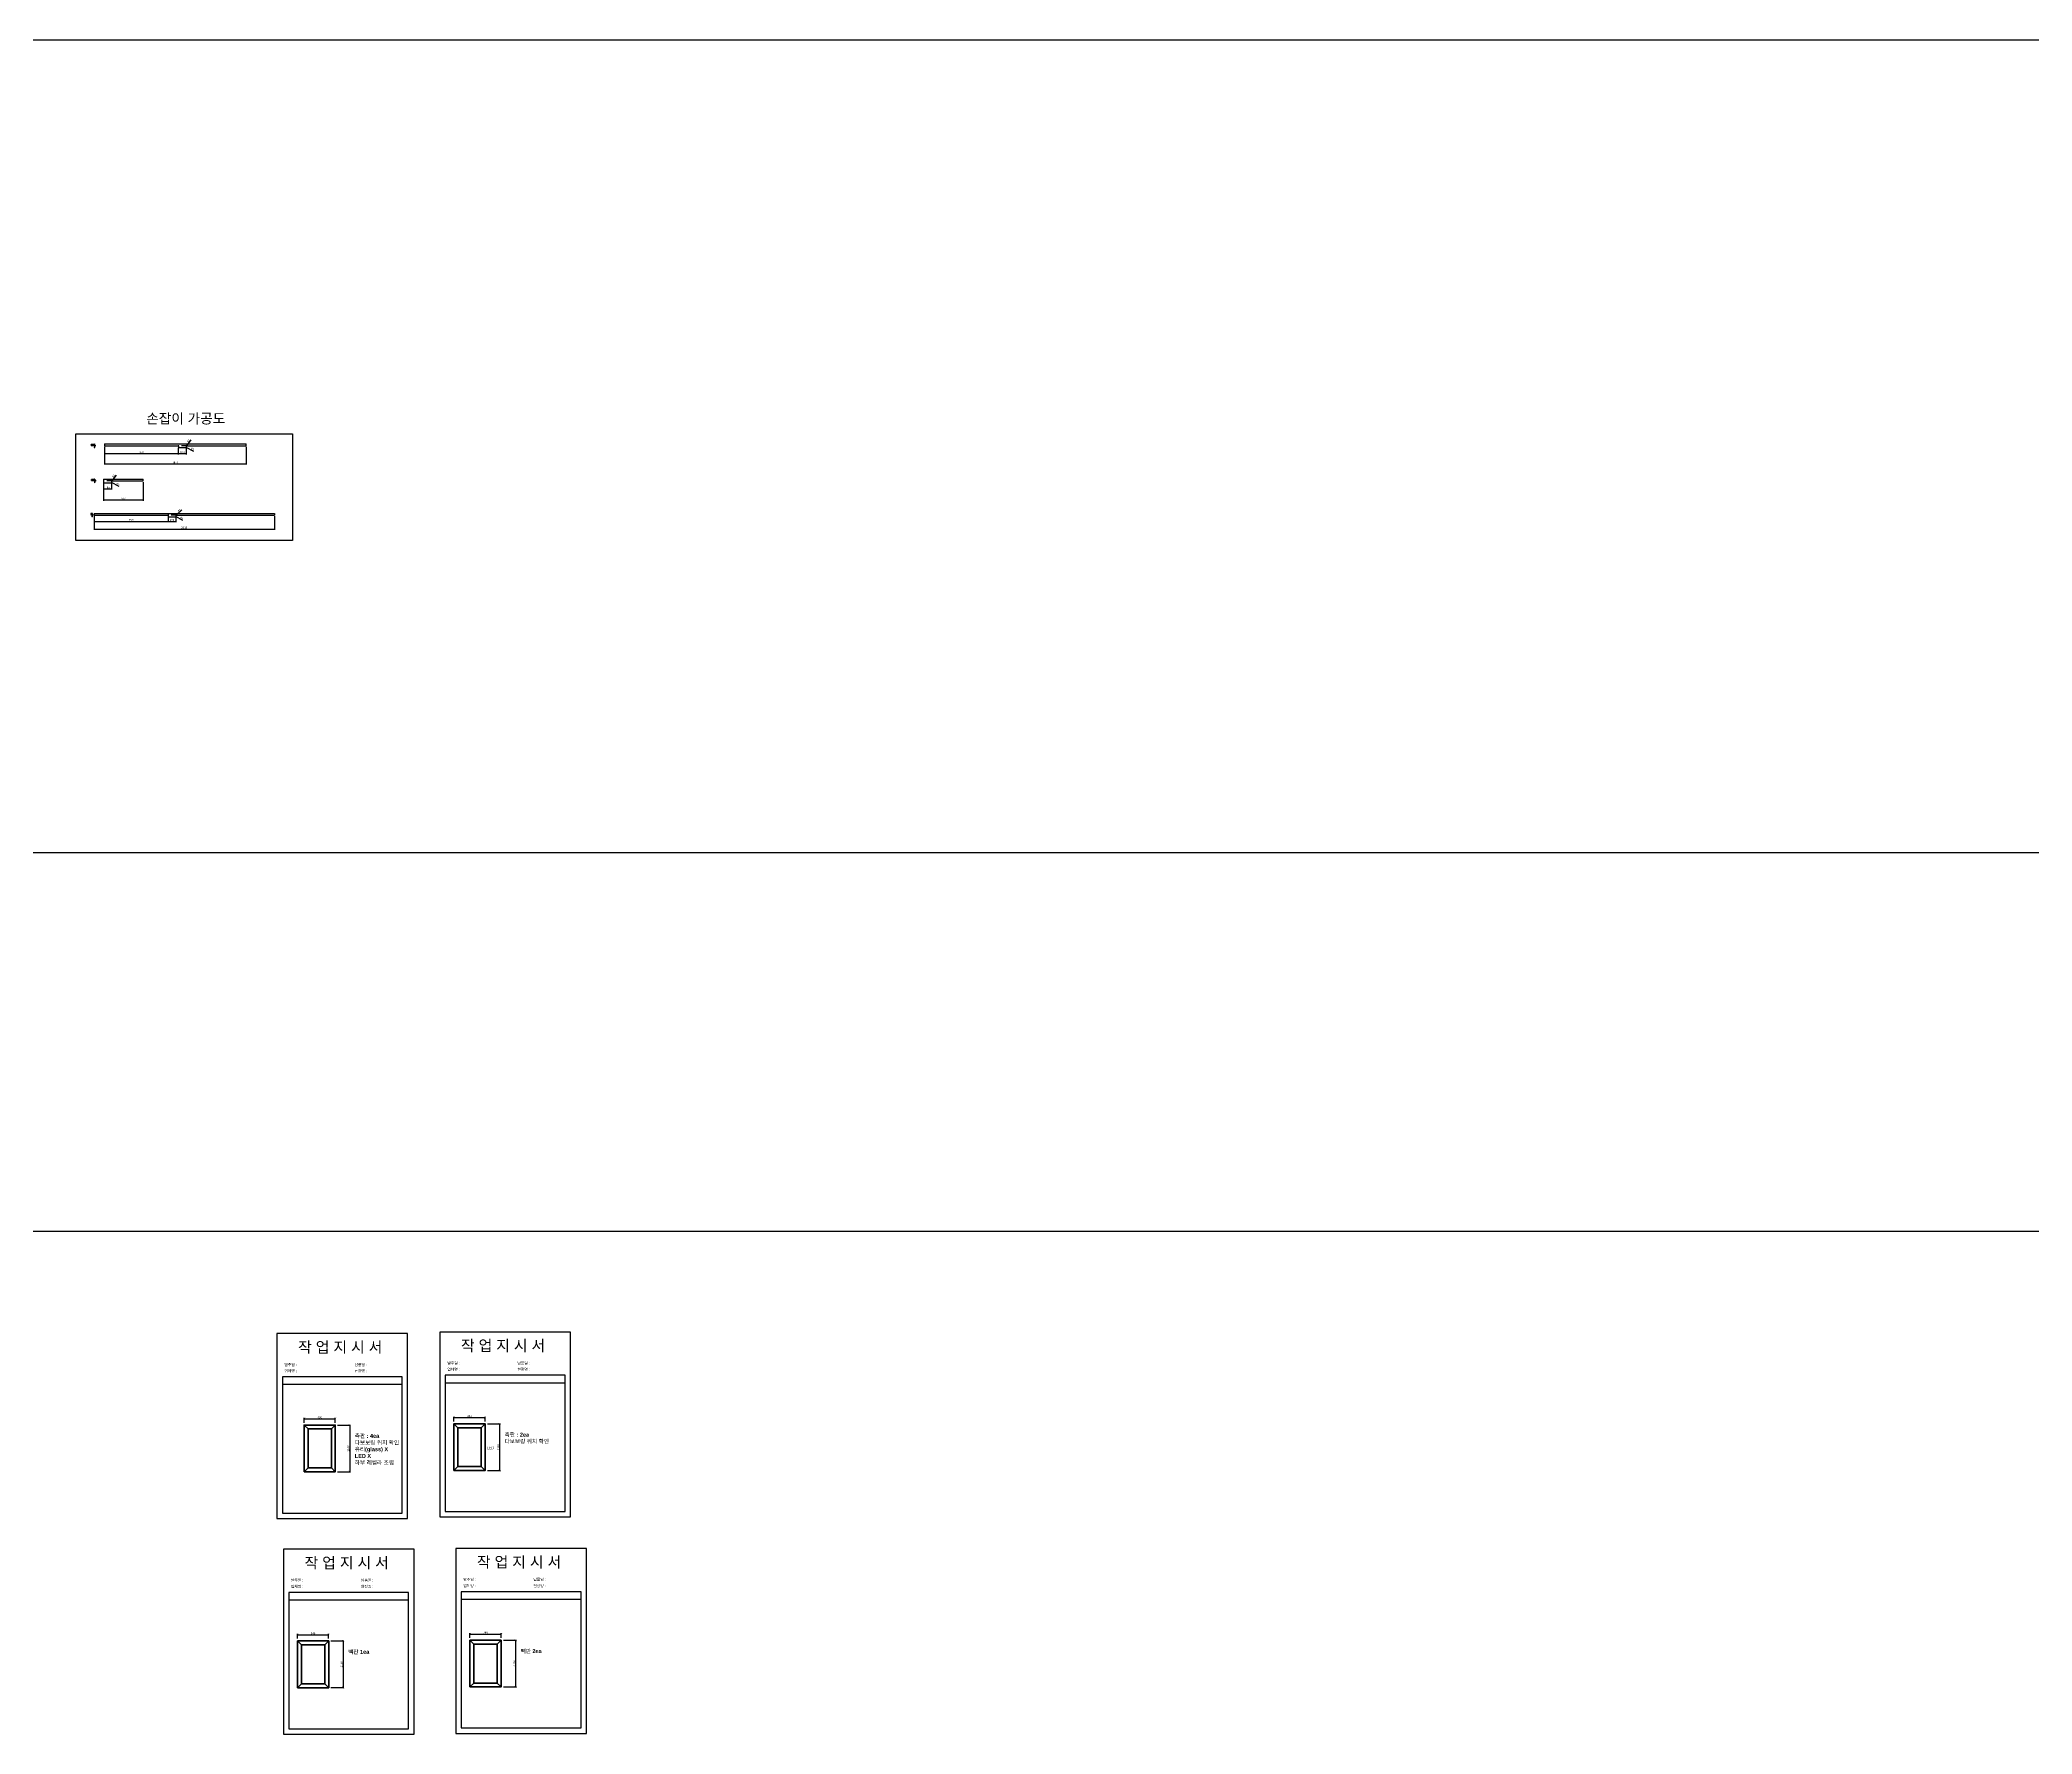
# Model space of a CAD drawing. Header units: millimetres. Extents: x -44117 to 256353, y -2095463 to 65325.
# Drawn here: x 124994 to 150595, y -19039 to 2728 of the extents above; entities that cross this region are included whole.
import ezdxf

# ---------------------------------------------------------------- set-up
doc = ezdxf.new("R2010")
doc.units = ezdxf.units.MM
doc.header["$LTSCALE"] = 10
doc.linetypes.add('HIDDEN', pattern=[9.525, 6.35, -3.175])
doc.layers.add('Layer1', color=7, linetype='Continuous', lineweight=70)
doc.dimstyles.new('ISO-25', dxfattribs={"dimtxt": 2.5, "dimasz": 2.5, "dimexe": 1, "dimexo": 1, "dimtad": 1, "dimtxsty": 'Standard', "dimblk": 'ARCHTICK', "dimcen": 2.5, "dimadec": 0, "dimazin": 0, "dimtfac": 1, "dimtmove": 0, "dimatfit": 3, "dimfxl": 0, "dimarcsym": 0})

# ---------------------------------------------------------------- blocks, each defined once
blk = doc.blocks.new('_ArchTick')
at = {"color": 0, "linetype": 'ByBlock', "const_width": 0.15}
blk.add_lwpolyline([(-0.5, -0.5), (0.5, 0.5)], dxfattribs=at)
blk = doc.blocks.new('*D2073')
at = {"color": 0, "lineweight": -2}
for p, q in [((125823, -2501), (125823, -2598)), ((126773, -2512), (126773, -2598)), ((125823, -2588), (126773, -2588))]:
    blk.add_line(p, q, dxfattribs=at)
at = {"layer": 'Defpoints', "color": 0}
for p in [(125823, -2486), (126773, -2497), (126773, -2588)]:
    blk.add_point(p, dxfattribs=at)
at = {"color": 0, "lineweight": -2, "xscale": 10, "yscale": 10, "zscale": 10, "rotation": 180}
blk.add_blockref('_ArchTick', (125823, -2588), dxfattribs=at)
at = {"color": 0, "lineweight": -2, "xscale": 10, "yscale": 10, "zscale": 10}
blk.add_blockref('_ArchTick', (126773, -2588), dxfattribs=at)
at = {"color": 0, "insert": (126298, -2569), "char_height": 25, "attachment_point": 5}
blk.add_mtext('950', dxfattribs=at)
blk = doc.blocks.new('*D2074')
at = {"color": 0, "lineweight": -2}
for p, q in [((126773, -2512), (126773, -2598)), ((126873, -2512), (126873, -2598)), ((126773, -2588), (126873, -2588))]:
    blk.add_line(p, q, dxfattribs=at)
at = {"layer": 'Defpoints', "color": 0}
for p in [(126773, -2497), (126873, -2497), (126873, -2588)]:
    blk.add_point(p, dxfattribs=at)
at = {"color": 0, "lineweight": -2, "xscale": 10, "yscale": 10, "zscale": 10, "rotation": 180}
blk.add_blockref('_ArchTick', (126773, -2588), dxfattribs=at)
at = {"color": 0, "lineweight": -2, "xscale": 10, "yscale": 10, "zscale": 10}
blk.add_blockref('_ArchTick', (126873, -2588), dxfattribs=at)
at = {"color": 0, "insert": (126823, -2569), "char_height": 25, "attachment_point": 5}
blk.add_mtext('100', dxfattribs=at)
blk = doc.blocks.new('*D2075')
at = {"color": 0, "lineweight": -2}
for p in [(126876, -2489), (126934, -2412)]:
    blk.add_line(p, (126878, -2487), dxfattribs=at)
blk.add_arc((126876, -2489), 3, 233.1737, 90, dxfattribs=at)
at = {"layer": 'Defpoints', "color": 0}
for p in [(126876, -2489), (126878, -2487)]:
    blk.add_point(p, dxfattribs=at)
at = {"color": 0, "lineweight": -2, "xscale": 10, "yscale": 10, "zscale": 10, "rotation": 233.1729256937261}
blk.add_blockref('_ArchTick', (126878, -2487), dxfattribs=at)
at = {"color": 0, "insert": (126903, -2423), "char_height": 25, "attachment_point": 5, "rotation": 53.1729}
blk.add_mtext('R3', dxfattribs=at)
blk = doc.blocks.new('*D2076')
at = {"color": 0, "lineweight": -2}
for p in [(126870, -2505), (126971, -2559)]:
    blk.add_line(p, (126873, -2507), dxfattribs=at)
at = {"layer": 'Defpoints', "color": 0}
for p in [(126870, -2505), (126873, -2507)]:
    blk.add_point(p, dxfattribs=at)
at = {"color": 0, "lineweight": -2, "xscale": 10, "yscale": 10, "zscale": 10, "rotation": 152.2069982637379}
blk.add_blockref('_ArchTick', (126873, -2507), dxfattribs=at)
at = {"color": 0, "insert": (126956, -2529), "char_height": 25, "attachment_point": 5, "rotation": 332.207}
blk.add_mtext('R3', dxfattribs=at)
blk = doc.blocks.new('*D2077')
at = {"color": 0, "lineweight": -2}
for p, q in [((125823, -2501), (125823, -2729)), ((127645, -2501), (127645, -2729)), ((125823, -2719), (127645, -2719))]:
    blk.add_line(p, q, dxfattribs=at)
at = {"layer": 'Defpoints', "color": 0}
for p in [(125823, -2486), (127645, -2486), (127645, -2719)]:
    blk.add_point(p, dxfattribs=at)
at = {"color": 0, "lineweight": -2, "xscale": 10, "yscale": 10, "zscale": 10, "rotation": 180}
blk.add_blockref('_ArchTick', (125823, -2719), dxfattribs=at)
at = {"color": 0, "lineweight": -2, "xscale": 10, "yscale": 10, "zscale": 10}
blk.add_blockref('_ArchTick', (127645, -2719), dxfattribs=at)
at = {"color": 0, "insert": (126734, -2701), "char_height": 25, "attachment_point": 5}
blk.add_mtext('1822', dxfattribs=at)
blk = doc.blocks.new('*D2078')
at = {"color": 0, "lineweight": -2}
for p, q in [((125813, -2965), (125813, -3050)), ((125813, -3040), (125913, -3040)), ((125913, -2965), (125913, -3050))]:
    blk.add_line(p, q, dxfattribs=at)
at = {"layer": 'Defpoints', "color": 0}
for p in [(125813, -2950), (125913, -2950), (125913, -3040)]:
    blk.add_point(p, dxfattribs=at)
at = {"color": 0, "lineweight": -2, "xscale": 10, "yscale": 10, "zscale": 10, "rotation": 180}
blk.add_blockref('_ArchTick', (125813, -3040), dxfattribs=at)
at = {"color": 0, "lineweight": -2, "xscale": 10, "yscale": 10, "zscale": 10}
blk.add_blockref('_ArchTick', (125913, -3040), dxfattribs=at)
at = {"color": 0, "insert": (125863, -3022), "char_height": 25, "attachment_point": 5}
blk.add_mtext('100', dxfattribs=at)
blk = doc.blocks.new('*D2079')
at = {"color": 0, "lineweight": -2}
for p in [(125916, -2942), (125974, -2865)]:
    blk.add_line(p, (125918, -2939), dxfattribs=at)
blk.add_arc((125916, -2942), 3, 233.1737, 90, dxfattribs=at)
at = {"layer": 'Defpoints', "color": 0}
for p in [(125916, -2942), (125918, -2939)]:
    blk.add_point(p, dxfattribs=at)
at = {"color": 0, "lineweight": -2, "xscale": 10, "yscale": 10, "zscale": 10, "rotation": 233.1729256937261}
blk.add_blockref('_ArchTick', (125918, -2939), dxfattribs=at)
at = {"color": 0, "insert": (125942, -2875), "char_height": 25, "attachment_point": 5, "rotation": 53.1729}
blk.add_mtext('R3', dxfattribs=at)
blk = doc.blocks.new('*D2080')
at = {"color": 0, "lineweight": -2}
for p in [(125910, -2958), (126011, -3011)]:
    blk.add_line(p, (125913, -2959), dxfattribs=at)
at = {"layer": 'Defpoints', "color": 0}
for p in [(125910, -2958), (125913, -2959)]:
    blk.add_point(p, dxfattribs=at)
at = {"color": 0, "lineweight": -2, "xscale": 10, "yscale": 10, "zscale": 10, "rotation": 152.2069982637379}
blk.add_blockref('_ArchTick', (125913, -2959), dxfattribs=at)
at = {"color": 0, "insert": (125996, -2982), "char_height": 25, "attachment_point": 5, "rotation": 332.207}
blk.add_mtext('R3', dxfattribs=at)
blk = doc.blocks.new('*D2081')
at = {"color": 0, "lineweight": -2}
for p, q in [((125813, -2965), (125813, -3193)), ((126320, -2954), (126320, -3193)), ((125813, -3183), (126320, -3183))]:
    blk.add_line(p, q, dxfattribs=at)
at = {"layer": 'Defpoints', "color": 0}
for p in [(125813, -2950), (126320, -2939), (126320, -3183)]:
    blk.add_point(p, dxfattribs=at)
at = {"color": 0, "lineweight": -2, "xscale": 10, "yscale": 10, "zscale": 10, "rotation": 180}
blk.add_blockref('_ArchTick', (125813, -3183), dxfattribs=at)
at = {"color": 0, "lineweight": -2, "xscale": 10, "yscale": 10, "zscale": 10}
blk.add_blockref('_ArchTick', (126320, -3183), dxfattribs=at)
at = {"color": 0, "insert": (126067, -3164), "char_height": 25, "attachment_point": 5}
blk.add_mtext('507', dxfattribs=at)
blk = doc.blocks.new('*D2086')
at = {"color": 0, "lineweight": -2}
for p, q in [((125692, -3393), (125692, -3468)), ((125692, -3458), (126642, -3458)), ((126642, -3403), (126642, -3468))]:
    blk.add_line(p, q, dxfattribs=at)
at = {"layer": 'Defpoints', "color": 0}
for p in [(125692, -3378), (126642, -3388), (126642, -3458)]:
    blk.add_point(p, dxfattribs=at)
at = {"color": 0, "lineweight": -2, "xscale": 10, "yscale": 10, "zscale": 10, "rotation": 180}
blk.add_blockref('_ArchTick', (125692, -3458), dxfattribs=at)
at = {"color": 0, "lineweight": -2, "xscale": 10, "yscale": 10, "zscale": 10}
blk.add_blockref('_ArchTick', (126642, -3458), dxfattribs=at)
at = {"color": 0, "insert": (126167, -3439), "char_height": 25, "attachment_point": 5}
blk.add_mtext('950', dxfattribs=at)
blk = doc.blocks.new('*D2087')
at = {"color": 0, "lineweight": -2}
for p, q in [((126642, -3410), (126642, -3468)), ((126642, -3458), (126742, -3458)), ((126742, -3410), (126742, -3468))]:
    blk.add_line(p, q, dxfattribs=at)
at = {"layer": 'Defpoints', "color": 0}
for p in [(126642, -3395), (126742, -3395), (126742, -3458)]:
    blk.add_point(p, dxfattribs=at)
at = {"color": 0, "lineweight": -2, "xscale": 10, "yscale": 10, "zscale": 10, "rotation": 180}
blk.add_blockref('_ArchTick', (126642, -3458), dxfattribs=at)
at = {"color": 0, "lineweight": -2, "xscale": 10, "yscale": 10, "zscale": 10}
blk.add_blockref('_ArchTick', (126742, -3458), dxfattribs=at)
at = {"color": 0, "insert": (126692, -3439), "char_height": 25, "attachment_point": 5}
blk.add_mtext('100', dxfattribs=at)
blk = doc.blocks.new('*D2088')
at = {"color": 0, "lineweight": -2}
for p, q in [((125692, -3393), (125692, -3567)), ((125692, -3557), (128007, -3557)), ((128007, -3393), (128007, -3567))]:
    blk.add_line(p, q, dxfattribs=at)
at = {"layer": 'Defpoints', "color": 0}
for p in [(125692, -3378), (128007, -3378), (128007, -3557)]:
    blk.add_point(p, dxfattribs=at)
at = {"color": 0, "lineweight": -2, "xscale": 10, "yscale": 10, "zscale": 10, "rotation": 180}
blk.add_blockref('_ArchTick', (125692, -3557), dxfattribs=at)
at = {"color": 0, "lineweight": -2, "xscale": 10, "yscale": 10, "zscale": 10}
blk.add_blockref('_ArchTick', (128007, -3557), dxfattribs=at)
at = {"color": 0, "insert": (126850, -3538), "char_height": 25, "attachment_point": 5}
blk.add_mtext('2315', dxfattribs=at)
blk = doc.blocks.new('*D2089')
at = {"color": 0, "lineweight": -2}
for p in [(126820, -3309), (126745, -3381)]:
    blk.add_line(p, (126747, -3379), dxfattribs=at)
blk.add_arc((126745, -3381), 3, 223.8495, 90, dxfattribs=at)
at = {"layer": 'Defpoints', "color": 0}
for p in [(126745, -3381), (126747, -3379)]:
    blk.add_point(p, dxfattribs=at)
at = {"color": 0, "lineweight": -2, "xscale": 10, "yscale": 10, "zscale": 10, "rotation": 223.8486599196311}
blk.add_blockref('_ArchTick', (126747, -3379), dxfattribs=at)
at = {"color": 0, "insert": (126787, -3315), "char_height": 25, "attachment_point": 5, "rotation": 43.8487}
blk.add_mtext('R3', dxfattribs=at)
blk = doc.blocks.new('*D2090')
at = {"color": 0, "lineweight": -2}
for p in [(126739, -3395), (126831, -3447)]:
    blk.add_line(p, (126742, -3396), dxfattribs=at)
at = {"layer": 'Defpoints', "color": 0}
for p in [(126739, -3395), (126742, -3396)]:
    blk.add_point(p, dxfattribs=at)
at = {"color": 0, "lineweight": -2, "xscale": 10, "yscale": 10, "zscale": 10, "rotation": 150.2532288405625}
blk.add_blockref('_ArchTick', (126742, -3396), dxfattribs=at)
at = {"color": 0, "insert": (126817, -3417), "char_height": 25, "attachment_point": 5, "rotation": 330.2532}
blk.add_mtext('R3', dxfattribs=at)
blk = doc.blocks.new('*D2168')
at = {"color": 0, "lineweight": -2}
for p, q in [((128305, -17812), (128305, -17752)), ((128305, -17762), (128705, -17762)), ((128705, -17812), (128705, -17752))]:
    blk.add_line(p, q, dxfattribs=at)
at = {"layer": 'Defpoints', "color": 0}
for p in [(128305, -17842), (128705, -17762), (128705, -17842)]:
    blk.add_point(p, dxfattribs=at)
at = {"color": 0, "lineweight": -2, "xscale": 25, "yscale": 25, "zscale": 25, "rotation": 180}
blk.add_blockref('_ArchTick', (128305, -17762), dxfattribs=at)
at = {"color": 0, "lineweight": -2, "xscale": 25, "yscale": 25, "zscale": 25}
blk.add_blockref('_ArchTick', (128705, -17762), dxfattribs=at)
at = {"color": 0, "insert": (128505, -17743), "char_height": 25, "attachment_point": 5}
blk.add_mtext('548', dxfattribs=at)
blk = doc.blocks.new('*D2169')
at = {"color": 0, "lineweight": -2}
for p, q in [((128735, -17842), (128901, -17842)), ((128891, -17842), (128891, -18442)), ((128735, -18442), (128901, -18442))]:
    blk.add_line(p, q, dxfattribs=at)
at = {"layer": 'Defpoints', "color": 0}
for p in [(128705, -17842), (128705, -18442), (128891, -18442)]:
    blk.add_point(p, dxfattribs=at)
at = {"color": 0, "lineweight": -2, "xscale": 25, "yscale": 25, "zscale": 25}
for p, rotation in [((128891, -17842), 90), ((128891, -18442), 270)]:
    blk.add_blockref('_ArchTick', p, dxfattribs=dict(at, rotation=rotation))
at = {"color": 0, "insert": (128872, -18142), "char_height": 25, "attachment_point": 5, "rotation": 90}
blk.add_mtext('2100', dxfattribs=at)
blk = doc.blocks.new('*D2170')
at = {"color": 0, "lineweight": -2}
for p, q in [((128390, -15038), (128390, -14977)), ((128390, -14987), (128790, -14987)), ((128790, -15038), (128790, -14977))]:
    blk.add_line(p, q, dxfattribs=at)
at = {"layer": 'Defpoints', "color": 0}
for p in [(128390, -15068), (128790, -14987), (128790, -15068)]:
    blk.add_point(p, dxfattribs=at)
at = {"color": 0, "lineweight": -2, "xscale": 25, "yscale": 25, "zscale": 25, "rotation": 180}
blk.add_blockref('_ArchTick', (128390, -14987), dxfattribs=at)
at = {"color": 0, "lineweight": -2, "xscale": 25, "yscale": 25, "zscale": 25}
blk.add_blockref('_ArchTick', (128790, -14987), dxfattribs=at)
at = {"color": 0, "insert": (128590, -14969), "char_height": 25, "attachment_point": 5}
blk.add_mtext('450', dxfattribs=at)
blk = doc.blocks.new('*D2171')
at = {"color": 0, "lineweight": -2}
for p, q in [((128820, -15068), (128986, -15068)), ((128976, -15068), (128976, -15668)), ((128820, -15668), (128986, -15668))]:
    blk.add_line(p, q, dxfattribs=at)
at = {"layer": 'Defpoints', "color": 0}
for p in [(128790, -15068), (128790, -15668), (128976, -15668)]:
    blk.add_point(p, dxfattribs=at)
at = {"color": 0, "lineweight": -2, "xscale": 25, "yscale": 25, "zscale": 25}
for p, rotation in [((128976, -15068), 90), ((128976, -15668), 270)]:
    blk.add_blockref('_ArchTick', p, dxfattribs=dict(at, rotation=rotation))
at = {"color": 0, "insert": (128957, -15368), "char_height": 25, "attachment_point": 5, "rotation": 90}
blk.add_mtext('2100', dxfattribs=at)
blk = doc.blocks.new('*D2172')
at = {"color": 0, "lineweight": -2}
for p, q in [((130315, -15022), (130315, -14962)), ((130315, -14972), (130715, -14972)), ((130715, -15022), (130715, -14962))]:
    blk.add_line(p, q, dxfattribs=at)
at = {"layer": 'Defpoints', "color": 0}
for p in [(130315, -15052), (130715, -14972), (130715, -15052)]:
    blk.add_point(p, dxfattribs=at)
at = {"color": 0, "lineweight": -2, "xscale": 25, "yscale": 25, "zscale": 25, "rotation": 180}
blk.add_blockref('_ArchTick', (130315, -14972), dxfattribs=at)
at = {"color": 0, "lineweight": -2, "xscale": 25, "yscale": 25, "zscale": 25}
blk.add_blockref('_ArchTick', (130715, -14972), dxfattribs=at)
at = {"color": 0, "insert": (130515, -14953), "char_height": 25, "attachment_point": 5}
blk.add_mtext('400', dxfattribs=at)
blk = doc.blocks.new('*D2173')
at = {"color": 0, "lineweight": -2}
for p, q in [((130745, -15052), (130911, -15052)), ((130901, -15052), (130901, -15652)), ((130745, -15652), (130911, -15652))]:
    blk.add_line(p, q, dxfattribs=at)
at = {"layer": 'Defpoints', "color": 0}
for p in [(130715, -15052), (130715, -15652), (130901, -15652)]:
    blk.add_point(p, dxfattribs=at)
at = {"color": 0, "lineweight": -2, "xscale": 25, "yscale": 25, "zscale": 25}
for p, rotation in [((130901, -15052), 90), ((130901, -15652), 270)]:
    blk.add_blockref('_ArchTick', p, dxfattribs=dict(at, rotation=rotation))
at = {"color": 0, "insert": (130883, -15352), "char_height": 25, "attachment_point": 5, "rotation": 90}
blk.add_mtext('2100', dxfattribs=at)
blk = doc.blocks.new('*D2174')
at = {"color": 0, "lineweight": -2}
for p, q in [((130521, -17803), (130521, -17743)), ((130521, -17753), (130921, -17753)), ((130921, -17803), (130921, -17743))]:
    blk.add_line(p, q, dxfattribs=at)
at = {"layer": 'Defpoints', "color": 0}
for p in [(130521, -17833), (130921, -17753), (130921, -17833)]:
    blk.add_point(p, dxfattribs=at)
at = {"color": 0, "lineweight": -2, "xscale": 25, "yscale": 25, "zscale": 25, "rotation": 180}
blk.add_blockref('_ArchTick', (130521, -17753), dxfattribs=at)
at = {"color": 0, "lineweight": -2, "xscale": 25, "yscale": 25, "zscale": 25}
blk.add_blockref('_ArchTick', (130921, -17753), dxfattribs=at)
at = {"color": 0, "insert": (130721, -17734), "char_height": 25, "attachment_point": 5}
blk.add_mtext('748', dxfattribs=at)
blk = doc.blocks.new('*D2175')
at = {"color": 0, "lineweight": -2}
for p, q in [((130951, -17833), (131117, -17833)), ((131107, -17833), (131107, -18433)), ((130951, -18433), (131117, -18433))]:
    blk.add_line(p, q, dxfattribs=at)
at = {"layer": 'Defpoints', "color": 0}
for p in [(130921, -17833), (130921, -18433), (131107, -18433)]:
    blk.add_point(p, dxfattribs=at)
at = {"color": 0, "lineweight": -2, "xscale": 25, "yscale": 25, "zscale": 25}
for p, rotation in [((131107, -17833), 90), ((131107, -18433), 270)]:
    blk.add_blockref('_ArchTick', p, dxfattribs=dict(at, rotation=rotation))
at = {"color": 0, "insert": (131088, -18133), "char_height": 25, "attachment_point": 5, "rotation": 90}
blk.add_mtext('2100', dxfattribs=at)

msp = doc.modelspace()

# ---------------------------------------------------------------- linework, layer by layer
at = {"color": 1}
for p, q in [((104231.63685, 2728.13641), (196500.78371, 2728.13641)), ((104688.33036, -7710.57249), (196957.47723, -7710.57249)), ((104535.41959, -12578.23215), (196804.56645, -12578.23215))]:
    msp.add_line(p, q, dxfattribs=at)
at = {"color": 3, "linetype": 'HIDDEN'}
for p, q in [((125713.69475, -2485.97818), (125679.47012, -2485.97818)), ((126876.84047, -2486.01028), (126770.84047, -2486.01028)), ((125716.52292, -2938.50059), (125682.29828, -2938.50059)), ((125916.1646, -2938.50059), (125813.1646, -2938.50059)), ((125684.53427, -3377.7955), (125650.30963, -3377.7955)), ((126745.32034, -3377.7955), (126639.32034, -3377.7955))]:
    msp.add_line(p, q, dxfattribs=at)
for p, q in [((125823.40277, -2463.97818), (127645.40277, -2463.97818)), ((125823.40277, -2463.97818), (125823.40277, -2485.97818)), ((125823.40277, -2485.97818), (126770.40277, -2485.97818)), ((126773.40277, -2488.97818), (126773.40277, -2505.47818)), ((126776.40277, -2508.47818), (126870.40277, -2508.47818)), ((126873.40277, -2488.97818), (126873.40277, -2505.47818)), ((126876.40277, -2485.97818), (127645.40277, -2485.97818)), ((127645.40277, -2485.97818), (127645.40277, -2463.97818)), ((125813.1646, -2916.50059), (126320.1646, -2916.50059)), ((125813.1646, -2916.50059), (125813.1646, -2958.00059)), ((125816.1646, -2961.00059), (125910.1646, -2961.00059)), ((125913.1646, -2941.50059), (125913.1646, -2958.00059)), ((125916.1646, -2938.50059), (126320.1646, -2938.50059)), ((126320.1646, -2938.50059), (126320.1646, -2916.50059)), ((125692.32034, -3356.7955), (128007.32034, -3356.7955)), ((125692.32034, -3356.7955), (125692.32034, -3377.7955)), ((125692.32034, -3377.7955), (126639.32034, -3377.7955)), ((126642.32034, -3380.7955), (126642.32034, -3394.7955)), ((126645.32034, -3397.7955), (126739.32034, -3397.7955)), ((126742.32034, -3380.7955), (126742.32034, -3394.7955)), ((126745.32034, -3377.7955), (128007.32034, -3377.7955)), ((128007.32034, -3356.7955), (128007.32034, -3377.7955)), ((129649.72681, -14448.64165), (128109.72681, -14448.64165)), ((129649.72681, -14548.64165), (128109.72681, -14548.64165)), ((131742.6474, -14427.93062), (130202.6474, -14427.93062)), ((131742.6474, -14527.93062), (130202.6474, -14527.93062)), ((129732.55734, -17218.335), (128192.55734, -17218.335)), ((129732.55734, -17318.335), (128192.55734, -17318.335)), ((131947.932, -17208.94817), (130407.932, -17208.94817)), ((131947.932, -17308.94817), (130407.932, -17308.94817))]:
    msp.add_line(p, q)
for points in [[(125457.37328, -2335.21452), (128241.6983, -2335.21452), (128241.6983, -3704.04469), (125457.37328, -3704.04469)], [(128039.72681, -16269.47193), (129719.72681, -16269.47193), (129719.72681, -13893.47193), (128039.72681, -13893.47193)], [(130132.6474, -16248.7609), (131812.6474, -16248.7609), (131812.6474, -13872.7609), (130132.6474, -13872.7609)], [(128122.55734, -19039.16528), (129802.55734, -19039.16528), (129802.55734, -16663.16528), (128122.55734, -16663.16528)], [(130337.932, -19029.77845), (132017.932, -19029.77845), (132017.932, -16653.77845), (130337.932, -16653.77845)]]:
    msp.add_lwpolyline(points, close=True)
for points in [[(125698.74867, -2505.47818), (125698.74867, -2464.97818, 0.4142135624), (125697.74867, -2463.97818), (125694.64867, -2463.97818, 0.4142135624), (125694.24867, -2464.37818, 0.4142135624), (125694.64867, -2464.77818), (125697.24867, -2464.77818, -0.4142135624), (125697.74867, -2465.27818), (125697.74867, -2468.37818, -0.4142135624), (125697.54867, -2468.57818), (125654.74867, -2468.57818, 0.4142135624), (125653.74867, -2469.57818), (125653.74867, -2480.37818, 0.4142135624), (125654.74867, -2481.37818), (125696.54867, -2481.37818, -0.4142135624), (125696.74867, -2481.57818), (125696.74867, -2484.67818, -0.4142135624), (125696.24867, -2485.17818), (125694.14867, -2485.17818, 0.4142135624), (125693.74867, -2485.57818, 0.4142135624), (125694.14867, -2485.97818), (125695.74867, -2485.97818), (125695.74867, -2502.47818, 2.4142135624)], [(125658.64867, -2480.37818), (125658.64867, -2479.87818, 1), (125657.84867, -2479.87818), (125657.84867, -2480.37818), (125654.94867, -2480.37818, -0.4142135624), (125654.74867, -2480.17818), (125654.74867, -2469.77818, -0.4142135624), (125654.94867, -2469.57818), (125657.84867, -2469.57818), (125657.84867, -2470.07818, 1), (125658.64867, -2470.07818), (125658.64867, -2469.57818), (125682.24867, -2469.57818), (125682.24867, -2473.07818, 1), (125683.24867, -2473.07818), (125683.24867, -2469.57818), (125697.54867, -2469.57818, -0.4142135624), (125697.74867, -2469.77818), (125697.74867, -2480.17818, -0.4142135624), (125697.54867, -2480.37818)], [(125701.57683, -2958.00059), (125701.57683, -2917.50059, 0.4142135624), (125700.57683, -2916.50059), (125697.47683, -2916.50059, 0.4142135624), (125697.07683, -2916.90059, 0.4142135624), (125697.47683, -2917.30059), (125700.07683, -2917.30059, -0.4142135624), (125700.57683, -2917.80059), (125700.57683, -2920.90059, -0.4142135624), (125700.37683, -2921.10059), (125657.57683, -2921.10059, 0.4142135624), (125656.57683, -2922.10059), (125656.57683, -2932.90059, 0.4142135624), (125657.57683, -2933.90059), (125699.37683, -2933.90059, -0.4142135624), (125699.57683, -2934.10059), (125699.57683, -2937.20059, -0.4142135624), (125699.07683, -2937.70059), (125696.97683, -2937.70059, 0.4142135624), (125696.57683, -2938.10059, 0.4142135624), (125696.97683, -2938.50059), (125698.57683, -2938.50059), (125698.57683, -2955.00059, 2.4142135624)], [(125661.47683, -2932.90059), (125661.47683, -2932.40059, 1), (125660.67683, -2932.40059), (125660.67683, -2932.90059), (125657.77683, -2932.90059, -0.4142135624), (125657.57683, -2932.70059), (125657.57683, -2922.30059, -0.4142135624), (125657.77683, -2922.10059), (125660.67683, -2922.10059), (125660.67683, -2922.60059, 1), (125661.47683, -2922.60059), (125661.47683, -2922.10059), (125685.07683, -2922.10059), (125685.07683, -2925.60059, 1), (125686.07683, -2925.60059), (125686.07683, -2922.10059), (125700.37683, -2922.10059, -0.4142135624), (125700.57683, -2922.30059), (125700.57683, -2932.70059, -0.4142135624), (125700.37683, -2932.90059)]]:
    msp.add_lwpolyline(points, format="xyb", close=True)
at = {"color": 7}
for points in [[(125666.58818, -3377.7955), (125666.58818, -3391.7955, 2.4142135624), (125669.58818, -3394.7955), (125669.58818, -3377.7955), (125669.58818, -3376.2955), (125669.58818, -3358.2955, 0.4142135624), (125668.08818, -3356.7955), (125652.08818, -3356.7955, 0.4142135624), (125650.58818, -3358.2955), (125650.58818, -3370.7955, 0.4142135624), (125650.88818, -3371.0955), (125668.08818, -3371.0955), (125668.08818, -3376.2955), (125661.58818, -3376.2955, 0.4142135624), (125663.08818, -3377.7955)], [(125652.08818, -3369.5955), (125652.08818, -3363.4955), (125653.83818, -3363.4955, 1), (125653.83818, -3361.9955), (125652.08818, -3361.9955), (125652.08818, -3358.2955), (125668.08818, -3358.2955), (125668.08818, -3361.9955), (125666.33818, -3361.9955, 1), (125666.33818, -3363.4955), (125668.08818, -3363.4955), (125668.08818, -3369.5955)]]:
    msp.add_lwpolyline(points, format="xyb", close=True, dxfattribs=at)
for points in [[(128109.72681, -14448.64165), (128109.72681, -16199.47193), (129649.72681, -16199.47193), (129649.72681, -14448.64165)], [(130202.6474, -14427.93062), (130202.6474, -16178.7609), (131742.6474, -16178.7609), (131742.6474, -14427.93062)], [(128192.55734, -17218.335), (128192.55734, -18969.16528), (129732.55734, -18969.16528), (129732.55734, -17218.335)], [(130407.932, -17208.94817), (130407.932, -18959.77845), (131947.932, -18959.77845), (131947.932, -17208.94817)]]:
    msp.add_lwpolyline(points)
for centre, start, end in [((126770.40277, -2488.97818), 360, 90), ((126776.40277, -2505.47818), 180, 270), ((126870.40277, -2505.47818), 270, 0), ((126876.40277, -2488.97818), 90, 180), ((125816.1646, -2958.00059), 180, 270), ((125910.1646, -2958.00059), 270, 0), ((125916.1646, -2941.50059), 90, 180), ((126639.32034, -3380.7955), 360, 90), ((126645.32034, -3394.7955), 180, 270), ((126739.32034, -3394.7955), 270, 0), ((126745.32034, -3380.7955), 90, 180)]:
    msp.add_arc(centre, 3, start, end)
at = {"layer": 'Layer1'}
for p, q in [((128439.62887, -15117.69551), (128389.62887, -15067.69551)), ((128739.62887, -15117.69551), (128789.62887, -15067.69551)), ((130365.34923, -15102.04843), (130315.34923, -15052.04843)), ((130665.34923, -15102.04843), (130715.34923, -15052.04843)), ((130365.34923, -15602.04843), (130315.34923, -15652.04843)), ((130715.34923, -15652.04843), (130665.34923, -15602.04843)), ((128439.62887, -15617.69551), (128389.62887, -15667.69551)), ((128789.62887, -15667.69551), (128739.62887, -15617.69551)), ((128355.25916, -17892.4528), (128305.25916, -17842.4528)), ((128655.25916, -17892.4528), (128705.25916, -17842.4528)), ((130570.63382, -17883.06598), (130520.63382, -17833.06598)), ((130870.63382, -17883.06598), (130920.63382, -17833.06598)), ((128355.25916, -18392.4528), (128305.25916, -18442.4528)), ((128705.25916, -18442.4528), (128655.25916, -18392.4528)), ((130570.63382, -18383.06598), (130520.63382, -18433.06598)), ((130920.63382, -18433.06598), (130870.63382, -18383.06598))]:
    msp.add_line(p, q, dxfattribs=at)
for points in [[(128389.62887, -15667.69551), (128789.62887, -15667.69551), (128789.62887, -15067.69551), (128389.62887, -15067.69551)], [(130315.34923, -15652.04843), (130715.34923, -15652.04843), (130715.34923, -15052.04843), (130315.34923, -15052.04843)], [(130365.34923, -15602.04843), (130665.34923, -15602.04843), (130665.34923, -15102.04843), (130365.34923, -15102.04843)], [(128439.62887, -15617.69551), (128739.62887, -15617.69551), (128739.62887, -15117.69551), (128439.62887, -15117.69551)], [(128305.25916, -18442.4528), (128705.25916, -18442.4528), (128705.25916, -17842.4528), (128305.25916, -17842.4528)], [(128355.25916, -18392.4528), (128655.25916, -18392.4528), (128655.25916, -17892.4528), (128355.25916, -17892.4528)], [(130520.63382, -18433.06598), (130920.63382, -18433.06598), (130920.63382, -17833.06598), (130520.63382, -17833.06598)], [(130570.63382, -18383.06598), (130870.63382, -18383.06598), (130870.63382, -17883.06598), (130570.63382, -17883.06598)]]:
    msp.add_lwpolyline(points, close=True, dxfattribs=at)

# ---------------------------------------------------------------- texts
at = {"attachment_point": 1}
for s, width, gutter_width, heights, insert, char_height in [('{\\fGulim|b0|i0|c129|p50;손잡이 가공도}', 12417.9444765, 46.93356, [143.70495], (126360.3606, -2072.0871), 128.7856993), ('{\\fGulim|b0|i0|c129|p50;작 업 지 시 서}', 3307.3198183, 12.5, [-155.84554], (128312.53342, -13997.63444), 140), ('{\\fGulim|b0|i0|c129|p50;작 업 지 시 서}', 3307.3198183, 12.5, [-155.84554], (130405.454, -13976.92341), 140), ('{\\fGulim|b0|i0|c129|p50;발주일 :}', 3307.3198183, 12.5, [-38.18216], (128137.32406, -14274.35486), 34.3), ('{\\fGulim|b0|i0|c129|p50;납품일 :}', 3307.3198183, 12.5, [-37.67976], (129037.30205, -14274.35486), 34.3), ('{\\fGulim|b0|i0|c129|p50;업체명 : }', 3307.3198183, 12.5, [-38.2735], (130230.24465, -14334.30001), 34.3), ('{\\fGulim|b0|i0|c129|p50;발주일 :}', 3307.3198183, 12.5, [-38.18216], (130230.24465, -14253.64383), 34.3), ('{\\fGulim|b0|i0|c129|p50;현장명 : }', 3307.3198183, 12.5, [-38.2735], (131130.22263, -14334.30001), 34.3), ('{\\fGulim|b0|i0|c129|p50;납품일 :}', 3307.3198183, 12.5, [-37.67976], (131130.22263, -14253.64383), 34.3), ('{\\fGulim|b0|i0|c129|p50;업체명 : }', 3307.3198183, 12.5, [-38.2735], (128137.32406, -14355.01104), 34.3), ('{\\fGulim|b0|i0|c129|p50;현장명 : }', 3307.3198183, 12.5, [-38.2735], (129037.30205, -14355.01104), 34.3), ('{\\fGulim|b1|i0|c129|p50;측판 : 4ea\\P다보보링 위치 확인\\P유리(glass) X\\PLED X\\P하부 레벨라 조립}', 3307.3198183, 12.5, [860.85147], (129040.38319, -15181.31125), 51.45), ('{\\fGulim|b0|i0|c129|p50;LED}', 3307.3198183, 12.5, [-34.39134], (130739.00137, -15343.75762), 34.3), ('{\\fGulim|b1|i0|c129|p50;측판 : 2ea\\P다보보링 위치 확인}', 3307.3198183, 12.5, [-145.36667], (130966.10354, -15165.66417), 51.45), ('{\\fGulim|b0|i0|c129|p50;작 업 지 시 서}', 3307.3198183, 12.5, [-155.84554], (128395.36394, -16767.32779), 140), ('{\\fGulim|b0|i0|c129|p50;작 업 지 시 서}', 3307.3198183, 12.5, [-155.84554], (130610.7386, -16757.94096), 140), ('{\\fGulim|b0|i0|c129|p50;업체명 : }', 3307.3198183, 12.5, [-38.2735], (128220.15458, -17124.70439), 34.3), ('{\\fGulim|b0|i0|c129|p50;발주일 :}', 3307.3198183, 12.5, [-38.18216], (128220.15458, -17044.04821), 34.3), ('{\\fGulim|b0|i0|c129|p50;현장명 : }', 3307.3198183, 12.5, [-38.2735], (129120.13257, -17124.70439), 34.3), ('{\\fGulim|b0|i0|c129|p50;납품일 :}', 3307.3198183, 12.5, [-37.67976], (129120.13257, -17044.04821), 34.3), ('{\\fGulim|b0|i0|c129|p50;업체명 : }', 3307.3198183, 12.5, [-38.2735], (130435.52924, -17115.31756), 34.3), ('{\\fGulim|b0|i0|c129|p50;발주일 :}', 3307.3198183, 12.5, [-38.18216], (130435.52924, -17034.66138), 34.3), ('{\\fGulim|b0|i0|c129|p50;현장명 : }', 3307.3198183, 12.5, [-38.2735], (131335.50723, -17115.31756), 34.3), ('{\\fGulim|b0|i0|c129|p50;납품일 :}', 3307.3198183, 12.5, [-37.67976], (131335.50723, -17034.66138), 34.3), ('{\\fGulim|b1|i0|c129|p50;빽판 1ea}', 3307.3198183, 12.5, [-57.16667], (128956.01348, -17956.06855), 51.45), ('{\\fGulim|b1|i0|c129|p50;빽판 2ea}', 3307.3198183, 12.5, [-57.16667], (131171.38814, -17946.68172), 51.45)]:
    msp.add_mtext_dynamic_manual_height_columns(s, width=width, gutter_width=gutter_width, heights=heights, dxfattribs=dict(at, insert=insert, char_height=char_height))

# ---------------------------------------------------------------- dimensions: what is measured, and where the dimension line sits
for base, p1, p2, picture, middle in [((126773.40277, -2587.80944), (125823.40277, -2485.97818), (126773.40277, -2497.22818), '*D2073', (126298.40277, -2569.05944)), ((127645.40277, -2719.38966), (125823.40277, -2485.97818), (127645.40277, -2485.97818), '*D2077', (126734.40277, -2700.63966)), ((126873.40277, -2587.80944), (126773.40277, -2497.22818), (126873.40277, -2497.22818), '*D2074', (126823.40277, -2569.05944)), ((126320.1646, -3182.71302), (125813.1646, -2949.75059), (126320.1646, -2938.50059), '*D2081', (126066.6646, -3163.96302)), ((125913.1646, -3040.33186), (125813.1646, -2949.75059), (125913.1646, -2949.75059), '*D2078', (125863.1646, -3021.58186)), ((126642.32034, -3457.83724), (125692.32034, -3377.7955), (126642.32034, -3387.7955), '*D2086', (126167.32034, -3439.08724)), ((128007.32034, -3556.74788), (125692.32034, -3377.7955), (128007.32034, -3377.7955), '*D2088', (126849.82034, -3537.99788)), ((126742.32034, -3457.83724), (126642.32034, -3394.7955), (126742.32034, -3394.7955), '*D2087', (126692.32034, -3439.08724))]:
    dim = msp.add_linear_dim(base=base, p1=p1, p2=p2, dimstyle='ISO-25', override={"dimscale": 10, "dimasz": 1, "dimexo": 1.5})
    dim.commit()
    dim.dimension.update_dxf_attribs({"geometry": picture, "text_midpoint": middle})
for center, mpoint, picture, middle in [((126870.40277, -2505.47818), (126873.05668, -2506.87701), '*D2076', (126947.25192, -2545.98414)), ((126876.40277, -2488.97818), (126878.20097, -2486.57683), '*D2075', (126917.58332, -2433.98519)), ((125910.1646, -2958.00059), (125912.81851, -2959.39943), '*D2080', (125987.01374, -2998.50655)), ((125916.1646, -2941.50059), (125917.9628, -2939.09925), '*D2079', (125957.34515, -2886.50761)), ((126745.32034, -3380.7955), (126747.48386, -3378.71723), '*D2089', (126800.10272, -3328.17171)), ((126739.32034, -3394.7955), (126741.92502, -3396.284), '*D2090', (126807.49089, -3433.75308))]:
    dim = msp.add_radius_dim(center=center, mpoint=mpoint, dimstyle='ISO-25', override={"dimscale": 10, "dimasz": 1, "dimexo": 1.5})
    dim.commit()
    dim.dimension.update_dxf_attribs({"geometry": picture, "text_midpoint": middle, "dimtype": 164})
for base, p1, p2, text, override, picture, middle in [((128789.62887, -14987.43571), (128389.62887, -15067.69551), (128789.62887, -15067.69551), '450', {"dimscale": 10, "dimexo": 3, "dimtxsty": 'Standard'}, '*D2170', (128589.62887, -14968.68571)), ((130715.34923, -14971.78863), (130315.34923, -15052.04843), (130715.34923, -15052.04843), '400', {"dimscale": 10, "dimexo": 3}, '*D2172', (130515.34923, -14953.03863)), ((128705.25916, -17762.193), (128305.25916, -17842.4528), (128705.25916, -17842.4528), '548', {"dimscale": 10, "dimexo": 3, "dimtxsty": 'Standard'}, '*D2168', (128505.25916, -17743.443)), ((130920.63382, -17752.80618), (130520.63382, -17833.06598), (130920.63382, -17833.06598), '748', {"dimscale": 10, "dimexo": 3}, '*D2174', (130720.63382, -17734.05618))]:
    dim = msp.add_linear_dim(base=base, p1=p1, p2=p2, text=text, dimstyle='ISO-25', override=override)
    dim.commit()
    dim.dimension.update_dxf_attribs({"geometry": picture, "text_midpoint": middle})
for base, p1, p2, picture, middle in [((128975.54886, -15667.69551), (128789.62887, -15067.69551), (128789.62887, -15667.69551), '*D2171', (128956.79886, -15367.69551)), ((130901.26922, -15652.04843), (130715.34923, -15052.04843), (130715.34923, -15652.04843), '*D2173', (130882.51922, -15352.04843)), ((128891.17916, -18442.4528), (128705.25916, -17842.4528), (128705.25916, -18442.4528), '*D2169', (128872.42916, -18142.4528)), ((131106.55382, -18433.06598), (130920.63382, -17833.06598), (130920.63382, -18433.06598), '*D2175', (131087.80382, -18133.06598))]:
    dim = msp.add_linear_dim(base=base, p1=p1, p2=p2, angle=90, text='2100', dimstyle='ISO-25', override={"dimscale": 10, "dimexo": 3, "dimtxsty": 'Standard'})
    dim.commit()
    dim.dimension.update_dxf_attribs({"geometry": picture, "text_midpoint": middle})

doc.saveas('drawing.dxf')
